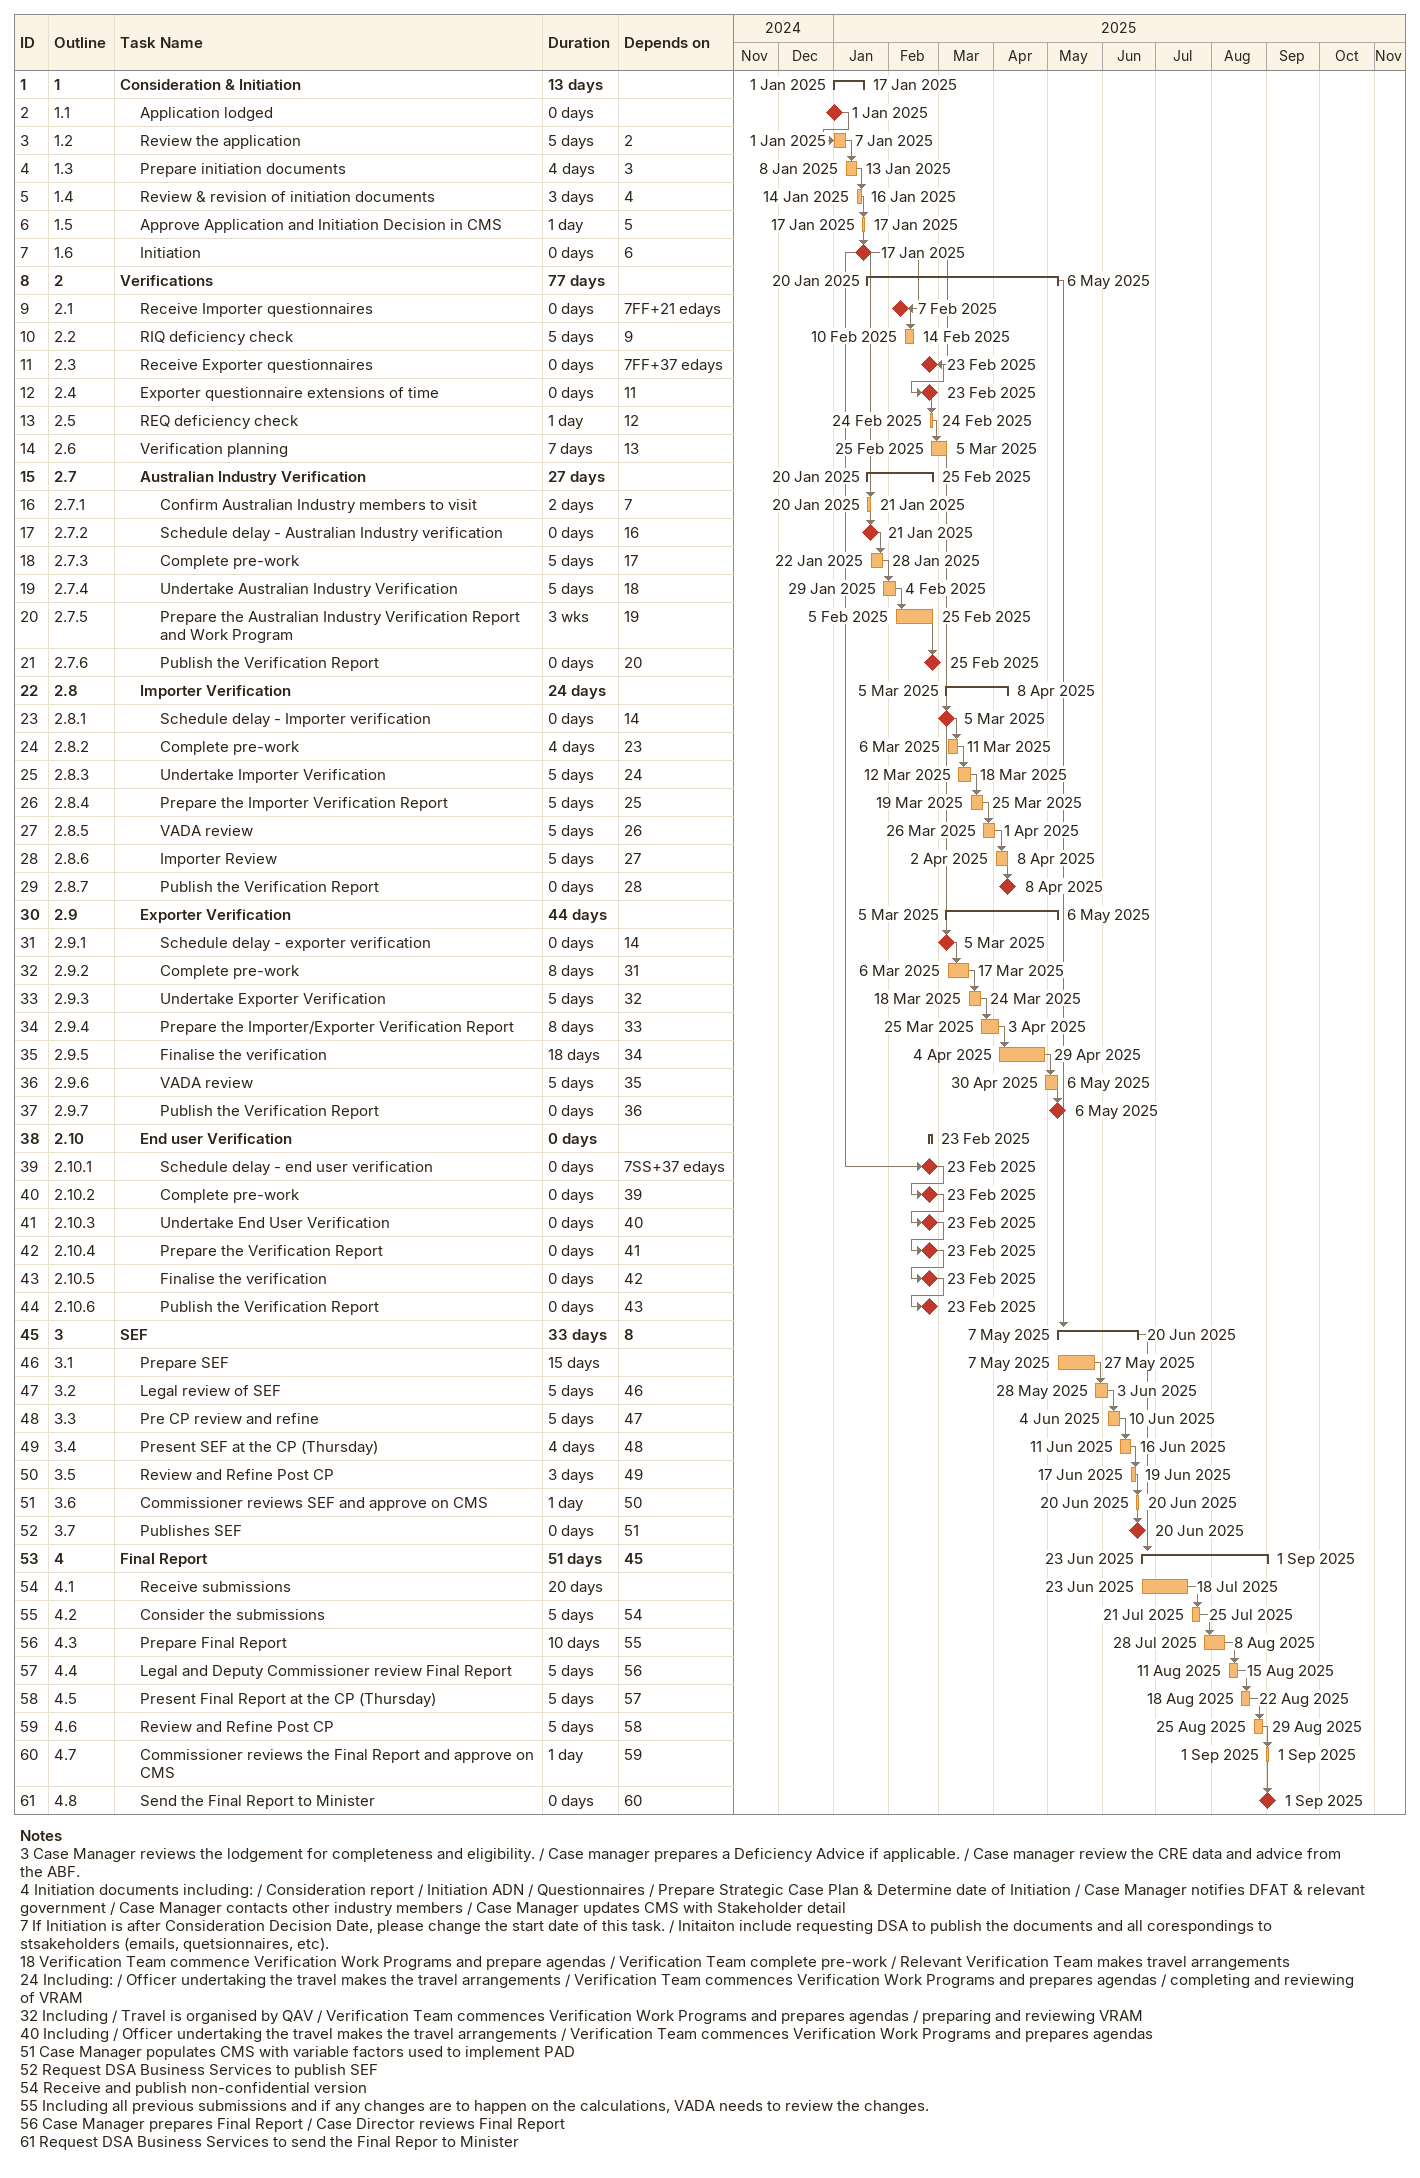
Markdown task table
| ID | WBS | Task | Duration | Start | Finish | Predecessors |
|---|---|---|---|---|---|---|
| 1 | 1 | **Consideration & Initiation** | 13d | 2025-01-01 | 2025-01-17 |  |
| 2 | 1.1 | Application lodged | 0d | 2025-01-01 | 2025-01-01 |  |
| 3 | 1.2 | Review the application | 5d | 2025-01-01 | 2025-01-07 | 2 |
| 4 | 1.3 | Prepare initiation documents | 4d | 2025-01-08 | 2025-01-13 | 3 |
| 5 | 1.4 | Review & revision of initiation documents | 3d | 2025-01-14 | 2025-01-16 | 4 |
| 6 | 1.5 | Approve Application and Initiation Decision in CMS | 1d | 2025-01-17 | 2025-01-17 | 5 |
| 7 | 1.6 | Initiation | 0d | 2025-01-17 | 2025-01-17 | 6 |
| 8 | 2 | **Verifications** | 77d | 2025-01-20 | 2025-05-06 |  |
| 9 | 2.1 | Receive Importer questionnaires | 0d | 2025-02-07 | 2025-02-07 | 7FF+21ed |
| 10 | 2.2 | RIQ deficiency check | 5d | 2025-02-10 | 2025-02-14 | 9 |
| 11 | 2.3 | Receive Exporter questionnaires | 0d | 2025-02-23 | 2025-02-23 | 7FF+37ed |
| 12 | 2.4 | Exporter questionnaire extensions of time | 0d | 2025-02-23 | 2025-02-23 | 11 |
| 13 | 2.5 | REQ deficiency check | 1d | 2025-02-24 | 2025-02-24 | 12 |
| 14 | 2.6 | Verification planning | 7d | 2025-02-25 | 2025-03-05 | 13 |
| 15 | 2.7 | **Australian Industry Verification** | 27d | 2025-01-20 | 2025-02-25 |  |
| 16 | 2.7.1 | Confirm Australian Industry members to visit | 2d | 2025-01-20 | 2025-01-21 | 7 |
| 17 | 2.7.2 | Schedule delay - Australian Industry verification | 0d | 2025-01-21 | 2025-01-21 | 16 |
| 18 | 2.7.3 | Complete pre-work | 5d | 2025-01-22 | 2025-01-28 | 17 |
| 19 | 2.7.4 | Undertake Australian Industry Verification | 5d | 2025-01-29 | 2025-02-04 | 18 |
| 20 | 2.7.5 | Prepare the Australian Industry Verification Report and Work Program | 3w | 2025-02-05 | 2025-02-25 | 19 |
| 21 | 2.7.6 | Publish the Verification Report | 0d | 2025-02-25 | 2025-02-25 | 20 |
| 22 | 2.8 | **Importer Verification** | 24d | 2025-03-05 | 2025-04-08 |  |
| 23 | 2.8.1 | Schedule delay - Importer verification | 0d | 2025-03-05 | 2025-03-05 | 14 |
| 24 | 2.8.2 | Complete pre-work | 4d | 2025-03-06 | 2025-03-11 | 23 |
| 25 | 2.8.3 | Undertake Importer Verification | 5d | 2025-03-12 | 2025-03-18 | 24 |
| 26 | 2.8.4 | Prepare the Importer Verification Report | 5d | 2025-03-19 | 2025-03-25 | 25 |
| 27 | 2.8.5 | VADA review | 5d | 2025-03-26 | 2025-04-01 | 26 |
| 28 | 2.8.6 | Importer Review | 5d | 2025-04-02 | 2025-04-08 | 27 |
| 29 | 2.8.7 | Publish the Verification Report | 0d | 2025-04-08 | 2025-04-08 | 28 |
| 30 | 2.9 | **Exporter Verification** | 44d | 2025-03-05 | 2025-05-06 |  |
| 31 | 2.9.1 | Schedule delay - exporter verification | 0d | 2025-03-05 | 2025-03-05 | 14 |
| 32 | 2.9.2 | Complete pre-work | 8d | 2025-03-06 | 2025-03-17 | 31 |
| 33 | 2.9.3 | Undertake Exporter Verification | 5d | 2025-03-18 | 2025-03-24 | 32 |
| 34 | 2.9.4 | Prepare the Importer/Exporter Verification Report | 8d | 2025-03-25 | 2025-04-03 | 33 |
| 35 | 2.9.5 | Finalise the verification | 18d | 2025-04-04 | 2025-04-29 | 34 |
| 36 | 2.9.6 | VADA review | 5d | 2025-04-30 | 2025-05-06 | 35 |
| 37 | 2.9.7 | Publish the Verification Report | 0d | 2025-05-06 | 2025-05-06 | 36 |
| 38 | 2.10 | **End user Verification** | 0d | 2025-02-23 | 2025-02-23 |  |
| 39 | 2.10.1 | Schedule delay - end user verification | 0d | 2025-02-23 | 2025-02-23 | 7SS+37ed |
| 40 | 2.10.2 | Complete pre-work | 0d | 2025-02-23 | 2025-02-23 | 39 |
| 41 | 2.10.3 | Undertake End User Verification | 0d | 2025-02-23 | 2025-02-23 | 40 |
| 42 | 2.10.4 | Prepare the Verification Report | 0d | 2025-02-23 | 2025-02-23 | 41 |
| 43 | 2.10.5 | Finalise the verification | 0d | 2025-02-23 | 2025-02-23 | 42 |
| 44 | 2.10.6 | Publish the Verification Report | 0d | 2025-02-23 | 2025-02-23 | 43 |
| 45 | 3 | **SEF** | 33d | 2025-05-07 | 2025-06-20 | 8 |
| 46 | 3.1 | Prepare SEF | 15d | 2025-05-07 | 2025-05-27 |  |
| 47 | 3.2 | Legal review of SEF | 5d | 2025-05-28 | 2025-06-03 | 46 |
| 48 | 3.3 | Pre CP review and refine | 5d | 2025-06-04 | 2025-06-10 | 47 |
| 49 | 3.4 | Present SEF at the CP (Thursday) | 4d | 2025-06-11 | 2025-06-16 | 48 |
| 50 | 3.5 | Review and Refine Post CP | 3d | 2025-06-17 | 2025-06-19 | 49 |
| 51 | 3.6 | Commissioner reviews SEF and approve on CMS | 1d | 2025-06-20 | 2025-06-20 | 50 |
| 52 | 3.7 | Publishes SEF | 0d | 2025-06-20 | 2025-06-20 | 51 |
| 53 | 4 | **Final Report** | 51d | 2025-06-23 | 2025-09-01 | 45 |
| 54 | 4.1 | Receive submissions | 20d | 2025-06-23 | 2025-07-18 |  |
| 55 | 4.2 | Consider the submissions | 5d | 2025-07-21 | 2025-07-25 | 54 |
| 56 | 4.3 | Prepare Final Report | 10d | 2025-07-28 | 2025-08-08 | 55 |
| 57 | 4.4 | Legal and Deputy Commissioner review Final Report | 5d | 2025-08-11 | 2025-08-15 | 56 |
| 58 | 4.5 | Present Final Report at the CP (Thursday) | 5d | 2025-08-18 | 2025-08-22 | 57 |
| 59 | 4.6 | Review and Refine Post CP | 5d | 2025-08-25 | 2025-08-29 | 58 |
| 60 | 4.7 | Commissioner reviews the Final Report and approve on CMS | 1d | 2025-09-01 | 2025-09-01 | 59 |
| 61 | 4.8 | Send the Final Report to Minister | 0d | 2025-09-01 | 2025-09-01 | 60 |

Notes
- 3: Case Manager reviews the lodgement for completeness and eligibility. / Case manager prepares a Deficiency Advice if applicable. / Case manager review the CRE data and advice from the ABF.
- 4: Initiation documents including: / Consideration report / Initiation ADN / Questionnaires / Prepare Strategic Case Plan & Determine date of Initiation / Case Manager notifies DFAT & relevant government / Case Manager contacts other industry members / Case Manager updates CMS with Stakeholder detail
- 7: If Initiation is after Consideration Decision Date, please change the start date of this task. / Initaiton include requesting DSA to publish the documents and all corespondings to stsakeholders (emails, quetsionnaires, etc).
- 18: Verification Team commence Verification Work Programs and prepare agendas / Verification Team complete pre-work / Relevant Verification Team makes travel arrangements
- 24: Including: / Officer undertaking the travel makes the travel arrangements / Verification Team commences Verification Work Programs and prepares agendas / completing and reviewing of VRAM
- 32: Including / Travel is organised by QAV / Verification Team commences Verification Work Programs and prepares agendas / preparing and reviewing VRAM
- 40: Including / Officer undertaking the travel makes the travel arrangements / Verification Team commences Verification Work Programs and prepares agendas
- 51: Case Manager populates CMS with variable factors used to implement PAD
- 52: Request DSA Business Services to publish SEF
- 54: Receive and publish non-confidential version
- 55: Including all previous submissions and if any changes are to happen on the calculations, VADA needs to review the changes.
- 56: Case Manager prepares Final Report / Case Director reviews Final Report
- 61: Request DSA Business Services to send the Final Repor to Minister
